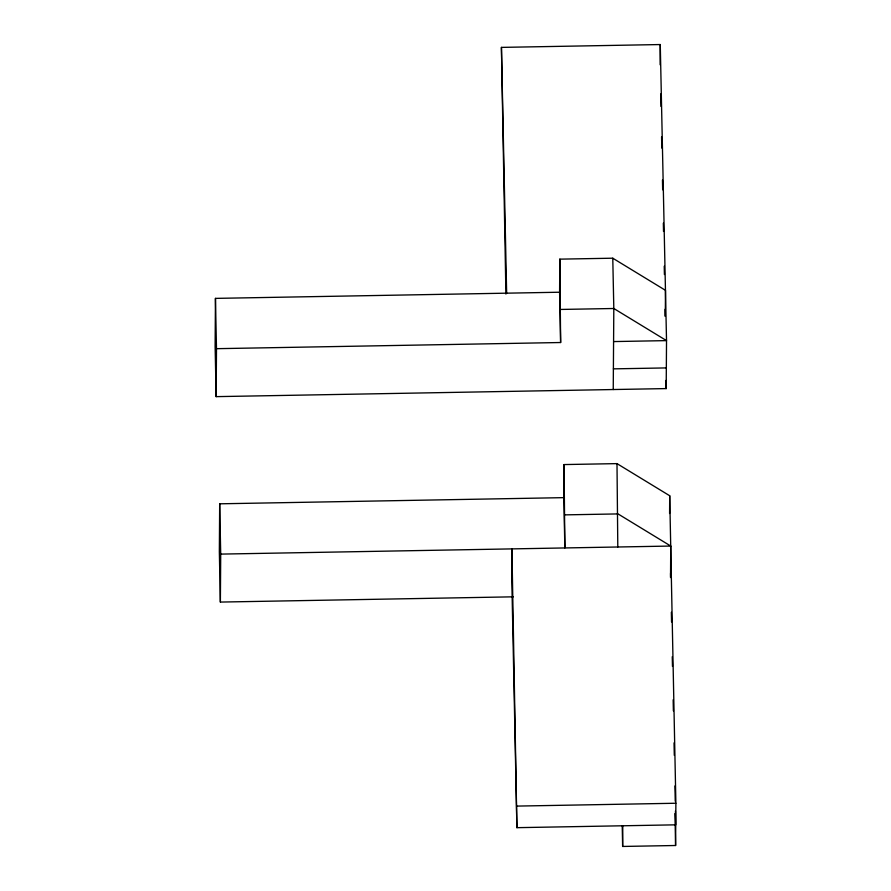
<?xml version="1.0" encoding="UTF-8"?>
<svg xmlns="http://www.w3.org/2000/svg" width="891" height="891" viewBox="0 0 891 891"><rect width="100%" height="100%" fill="white"/><g stroke="black" fill="none" stroke-linecap="round" stroke-linejoin="round"><path stroke-width="1.34" d="M665.299 316.26L665.488 290.332L612.774 258.201L559.826 259.147L559.593 292.226L215.455 298.385L215.121 346.343L216.157 396.64L666.19 388.587L666.524 340.618L660.264 44.55L501.433 47.39L505.921 294.063M216.157 396.64L216.491 348.682L215.455 298.385M622.219 825.612L622.642 846.45L675.59 845.503L675.879 803.248L669.709 495.752L616.995 463.621L564.048 464.567L563.825 497.646L219.676 503.805L219.342 551.774L220.378 602.071L513.339 596.825M220.378 602.071L220.712 554.102L219.676 503.805M516.903 827.672L511.913 548.889L511.724 576.187L516.903 827.672L675.734 824.832L675.445 810.933M216.491 348.682L560.628 342.523L559.826 259.147M564.048 464.567L564.861 547.943L563.825 497.646M613.242 389.534L613.81 308.498L612.774 258.201M617.797 546.996L616.995 463.621M622.642 846.45L622.787 825.779M660.131 64.787L660.264 44.55M669.587 513.494L669.709 495.752M670.533 577.479L670.745 546.049L618.031 513.918L565.083 514.864M560.862 309.444L613.81 308.498L666.524 340.618L613.576 341.576M613.387 368.863L666.334 367.916M220.712 554.102L670.745 546.049M517.047 806.088L675.879 803.248M660.688 93.923L660.944 106.43M661.579 136.991L661.801 148.106M662.458 180.071L662.659 189.794M663.35 223.14L663.517 231.471M664.24 266.209L664.408 274.551M665.12 309.288L665.265 316.227M670.555 573.347L670.645 577.513M671.357 612.251L671.558 621.974M672.271 656.712L672.471 666.435M673.162 699.78L673.384 710.895M674.042 742.849L674.298 755.356M674.933 785.929L675.244 801.209M666.011 380.435L666.19 388.587M674.933 813.55L675.59 845.503M559.593 292.226L560.628 342.523M501.433 47.39L506.645 293.172"/></g></svg>
